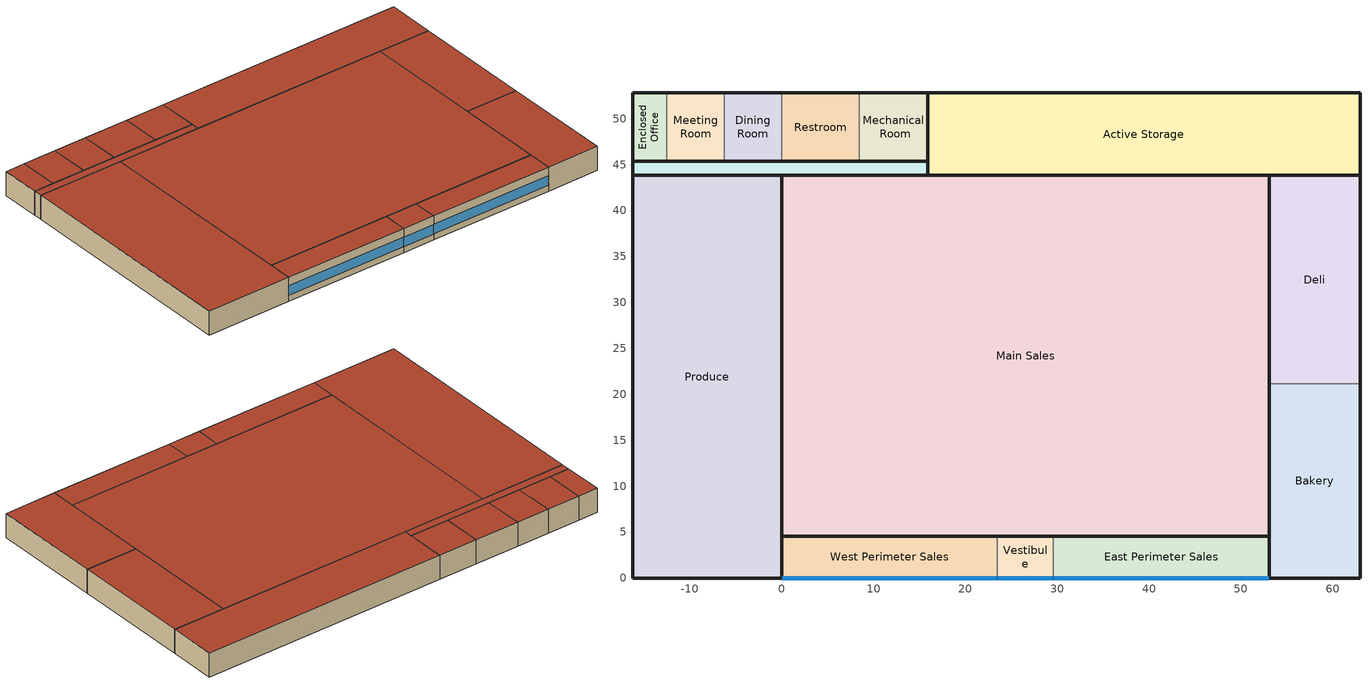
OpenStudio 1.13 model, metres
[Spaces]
West Perimeter Sales
 floor ground: 23.48,4.57 23.48,0 0,0 0,4.57 z0
 wall outside: 23.48,4.57 0,4.57 0,0 23.48,0 z0:4.57
 wall to Vestibule: 23.48,0 23.48,4.57 z0:4.57
 window: 0.05,0 23.43,0 z1.1:2.94
 roof outside: 23.48,0 23.48,4.57 0,4.57 0,0 z4.57
Produce
 floor ground: 0,43.82 0,0 -16.23,0 -16.23,43.82 z0
 wall outside: 0,43.82 -16.23,43.82 -16.23,0 0,0 0,4.57 0,43.82 z0:4.57
 roof outside: 0,0 0,43.82 -16.23,43.82 -16.23,0 z4.57
Vestibule
 floor ground: 29.58,4.57 29.58,0 23.48,0 23.48,4.57 z0
 wall outside: 23.48,0 29.58,0 / 29.58,4.57 23.48,4.57 z0:4.57
 wall to East Perimeter Sales: 29.58,0 29.58,4.57 z0:4.57
 window: 23.53,0 29.53,0 z1.1:2.94
 roof outside: 29.58,0 29.58,4.57 23.48,4.57 23.48,0 z4.57
East Perimeter Sales
 floor ground: 53.06,4.57 53.06,0 29.58,0 29.58,4.57 z0
 wall outside: 29.58,0 53.06,0 53.06,4.57 29.58,4.57 z0:4.57
 window: 29.63,0 53.01,0 z1.1:2.94
 roof outside: 53.06,0 53.06,4.57 29.58,4.57 29.58,0 z4.57
Bakery
 floor ground: 62.96,21.12 62.96,0 53.06,0 53.06,21.12 z0
 wall outside: 53.06,21.12 53.06,4.57 53.06,0 62.96,0 62.96,21.12 z0:4.57
 wall to Deli: 62.96,21.12 53.06,21.12 z0:4.57
 roof outside: 62.96,0 62.96,21.12 53.06,21.12 53.06,0 z4.57
Main Sales
 floor ground: 53.06,43.82 53.06,4.57 0,4.57 0,43.82 z0
 wall outside: 0,43.82 0,4.57 23.48,4.57 29.58,4.57 53.06,4.57 53.06,21.12 53.06,43.82 15.92,43.82 0,43.82 z0:4.57
 roof outside: 53.06,4.57 53.06,43.82 0,43.82 0,4.57 z4.57
Deli
 floor ground: 62.96,43.82 62.96,21.12 53.06,21.12 53.06,43.82 z0
 wall outside: 62.96,21.12 62.96,43.82 53.06,43.82 53.06,21.12 z0:4.57
 roof outside: 62.96,21.12 62.96,43.82 53.06,43.82 53.06,21.12 z4.57
Active Storage
 floor ground: 62.96,52.8 62.96,43.82 15.92,43.82 15.92,52.8 z0
 wall outside: 15.92,45.36 15.92,43.82 53.06,43.82 62.96,43.82 62.96,52.8 15.92,52.8 15.92,45.36 z0:4.57
 roof outside: 62.96,43.82 62.96,52.8 15.92,52.8 15.92,43.82 z4.57
Corridor
 floor ground: 15.92,45.36 15.92,43.82 -16.23,43.82 -16.23,45.36 z0
 wall outside: -12.49,45.36 -16.23,45.36 -16.23,43.82 0,43.82 15.92,43.82 15.92,45.36 8.43,45.36 0,45.36 -6.25,45.36 -12.49,45.36 z0:4.57
 roof outside: 15.92,43.82 15.92,45.36 -16.23,45.36 -16.23,43.82 z4.57
Mechanical Room
 floor ground: 15.92,52.8 15.92,45.36 8.43,45.36 8.43,52.8 z0
 wall outside: 8.43,45.36 15.92,45.36 15.92,52.8 8.43,52.8 z0:4.57
 wall to Restroom: 8.43,52.8 8.43,45.36 z0:4.57
 roof outside: 15.92,45.36 15.92,52.8 8.43,52.8 8.43,45.36 z4.57
Restroom
 floor ground: 8.43,52.8 8.43,45.36 0,45.36 0,52.8 z0
 wall outside: 8.43,52.8 0,52.8 / 0,45.36 8.43,45.36 z0:4.57
 wall to Dining Room: 0,52.8 0,45.36 z0:4.57
 roof outside: 8.43,45.36 8.43,52.8 0,52.8 0,45.36 z4.57
Dining Room
 floor ground: 0,52.8 0,45.36 -6.25,45.36 -6.25,52.8 z0
 wall outside: 0,52.8 -6.25,52.8 / -6.25,45.36 0,45.36 z0:4.57
 wall to Meeting Room: -6.25,52.8 -6.25,45.36 z0:4.57
 roof outside: 0,45.36 0,52.8 -6.25,52.8 -6.25,45.36 z4.57
Meeting Room
 floor ground: -6.25,52.8 -6.25,45.36 -12.49,45.36 -12.49,52.8 z0
 wall outside: -12.49,45.36 -6.25,45.36 / -6.25,52.8 -12.49,52.8 z0:4.57
 wall to Enclosed Office: -12.49,52.8 -12.49,45.36 z0:4.57
 roof outside: -6.25,45.36 -6.25,52.8 -12.49,52.8 -12.49,45.36 z4.57
Enclosed Office
 floor ground: -12.49,52.8 -12.49,45.36 -16.23,45.36 -16.23,52.8 z0
 wall outside: -12.49,52.8 -16.23,52.8 -16.23,45.36 -12.49,45.36 z0:4.57
 roof outside: -12.49,45.36 -12.49,52.8 -16.23,52.8 -16.23,45.36 z4.57
[Site]
USA IL-CHICAGO-OHARE: Latitude {deg}=41.77; Longitude {deg}=-87.75; Time Zone {hr}=-6; Elevation {m}=190; Terrain=City
[Building]
Supermarket Prototype Building
[ClimateZones]
Climate Zone Institution Name 1=ASHRAE; Climate Zone Document Name 1=ANSI/ASHRAE Standard 169; Climate Zone Document Year 1=2006; Climate Zone Institution Name 2=CEC; Climate Zone Document Name 2=California Climate Zone Descriptions; Climate Zone Document Year 2=1995
[Space]
West Perimeter Sales; Produce; Vestibule; East Perimeter Sales; Bakery; Main Sales; Deli; Active Storage; Corridor; Mechanical Room; Restroom; Dining Room; Meeting Room; Enclosed Office
